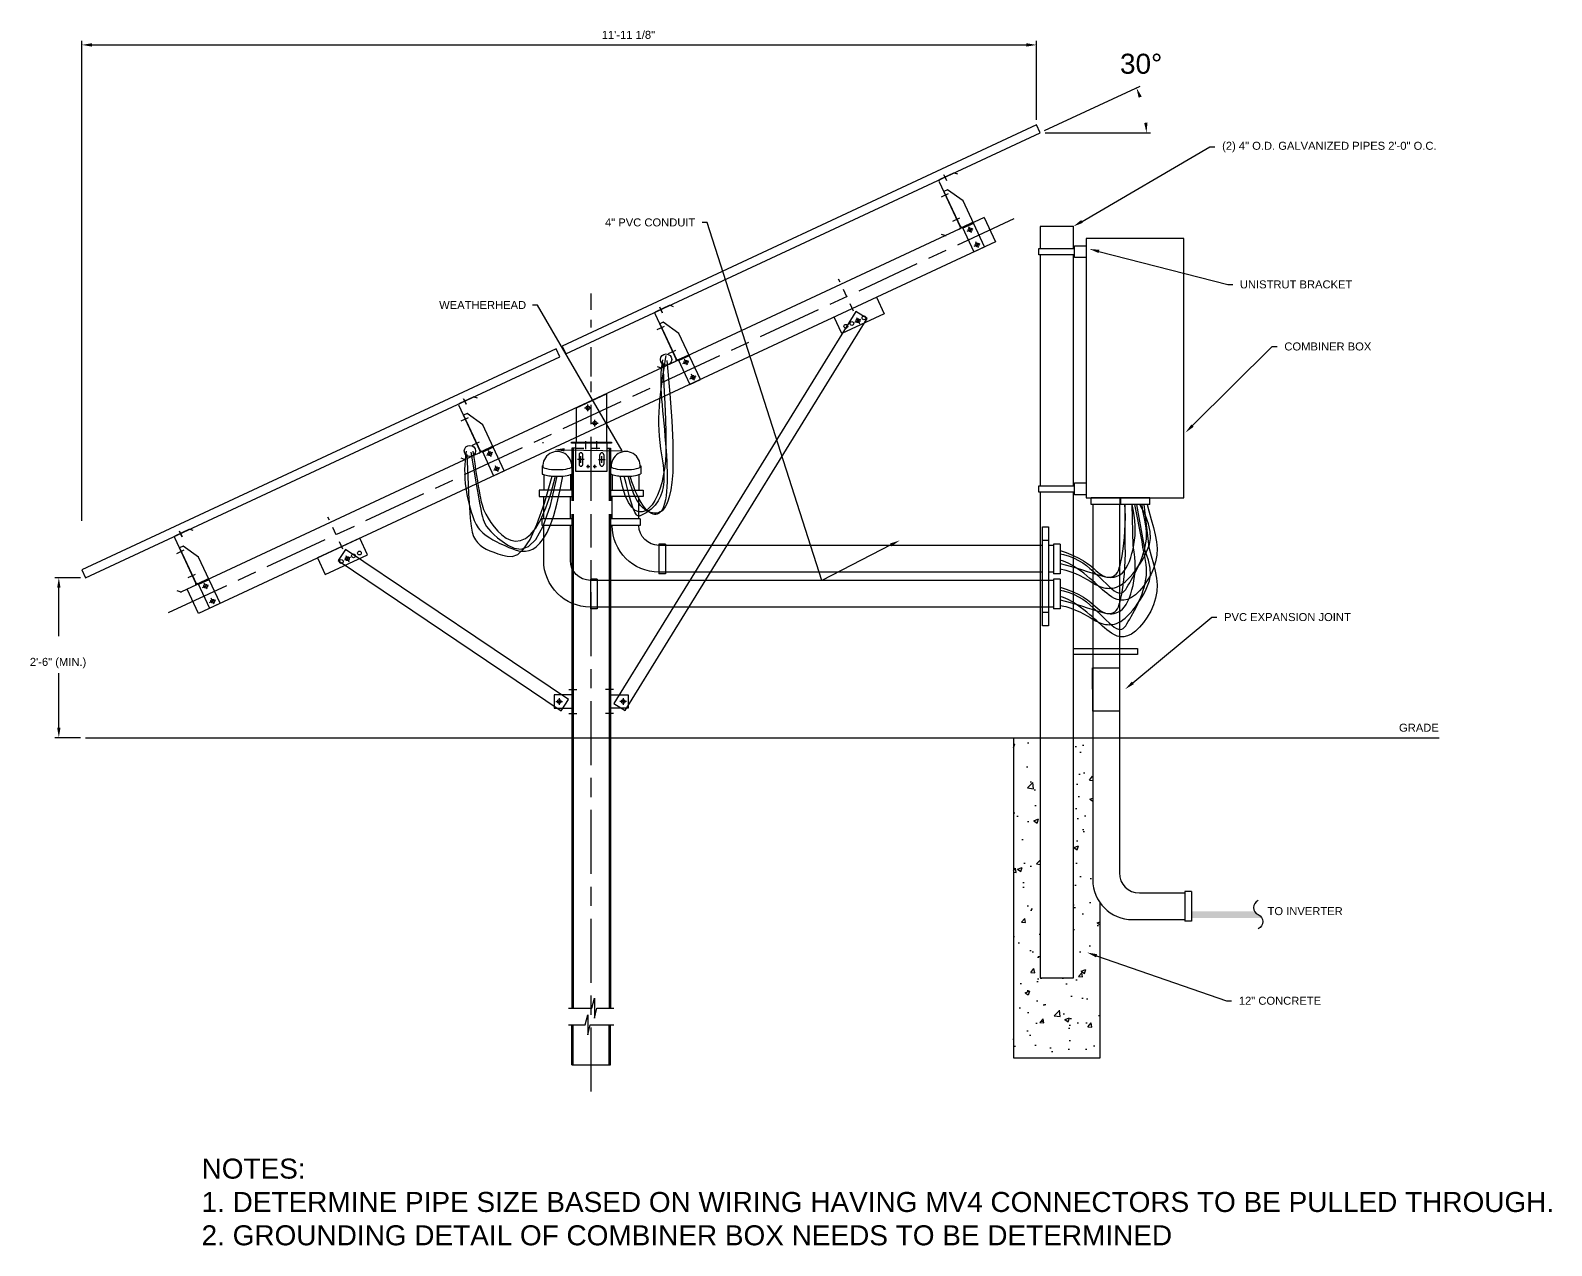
# Model space of a CAD drawing. Extents: x -272 to 283, y -41 to 246.
# Drawn here: x 4.79 to 23.79, y 47.07 to 62.26 of the extents above; entities that cross this region are included whole.
import ezdxf
from ezdxf import colors
from ezdxf.entities.mleader import LeaderData, LeaderLine
from ezdxf.math import Vec2, Vec3

# ---------------------------------------------------------------- set-up
doc = ezdxf.new("R2010")
doc.units = 0
doc.header["$MEASUREMENT"] = 0
for name, pattern in [('Center001', [0.034, 0.02, -0.004, 0.006, -0.004]), ('Center002', [0.068, 0.04, -0.008, 0.012, -0.008]), ('Center005', [0.17, 0.1, -0.02, 0.03, -0.02]), ('Center040', [1.36, 0.8, -0.16, 0.24, -0.16]), ('Dash005', [0.08, 0.05, -0.03]), ('Dash010', [0.16, 0.1, -0.06])]:
    doc.linetypes.add(name, pattern=pattern)
for name, color, linetype in [('CONDUIT', 4, 'Continuous'), ('E-ANNO-NOTE', 3, 'Continuous'), ('E-DIM', 1, 'Continuous'), ('G-ANNO-TEXT', 1, 'Continuous'), ('GEN-001', 1, 'Continuous'), ('GEN-003', 3, 'Continuous'), ('MODS', 2, 'Continuous'), ('MODULE', 3, 'Continuous'), ('RACK', 2, 'Continuous'), ('TEXT', 4, 'Continuous'), ('WIRE', 3, 'Continuous')]:
    doc.layers.add(name, color=color, linetype=linetype)
doc.styles.add('NEI-A', font='arial.ttf')

# ---------------------------------------------------------------- blocks, each defined once
blk = doc.blocks.new('BRK3')
at = {"flags": 128}
blk.add_lwpolyline([(0, 2.11, 0.648726), (0, 0, -0.648726), (0, -2.11)], format="xyb", dxfattribs=at)

msp = doc.modelspace()

# ---------------------------------------------------------------- hatches: boundary and pattern name
at = {"layer": 'E-ANNO-NOTE', "linetype": 'ByBlock'}
h = msp.add_hatch(color=256, dxfattribs=at)
h.dxf.hatch_style = 1
h.paths.add_polyline_path([(20.08209, 51.24539), (19.29398, 51.24539), (19.29398, 51.16206), (20.17247, 51.16206), (20.15329, 51.18659), (20.12728, 51.20372, -0.16394991)])
at = {"layer": 'TEXT'}
h = msp.add_hatch(dxfattribs=at)
h.set_pattern_fill('AR-CONC', color=1, scale=0.08333)
h.set_pattern_definition([(50, (943.05037, 524.50515), (0.5976929, -0.05229135), [0.0624975, -0.6874725]), (355, (943.05037, 524.50515), (-0.1156215, 0.6268017), [0.049998, -0.549978]), (100.451444, (943.1002, 524.5008), (0.48207142, 0.57451034), [0.0531147, -0.58426172]), (46.1842, (943.0504, 524.6718), (0.8893322, -0.1379272), [0.09374625, -1.03120875]), (96.63564, (943.1245, 524.6603), (0.7788538, 0.811733), [0.0796721, -0.8763931]), (351.18416, (943.0504, 524.6718), (0.7788538, 0.811733), [0.074997, -0.824967]), (21, (943.1337, 524.63015), (0.49740265, -0.33550232), [0.0624975, -0.6874725]), (326, (943.1337, 524.63015), (0.20275467, 0.60426753), [0.049998, -0.549978]), (71.451445, (943.17515, 524.6022), (0.7001573, 0.2687652), [0.0531147, -0.58426172]), (37.5, (943.05037, 524.50515), (0.010132807, 0.27740045), [0, -0.5433116, 0, -0.558311, 0, -0.55206125]), (7.5, (943.05037, 524.50515), (0.219215846, 0.32866328), [0, -0.3183206, 0, -0.5308121, 0, -0.21040825]), (327.5, (942.86454, 524.50515), (0.444834236, -0.018794975), [0, -0.208325, 0, -0.649974, 0, -0.8624655]), (317.5, (942.7812, 524.50515), (0.48596903, 0.08341748), [0, -0.2708225, 0, -0.4316494, 0, -0.6124755])])
h.paths.add_polyline_path([(18.15132, 51.35215, -0.155341), (18.0593, 51.6412), (18.0593, 53.41415), (17.818, 53.41415), (17.818, 50.41427), (17.40236, 50.41427), (17.40236, 53.41415), (17.06904, 53.41415), (17.06904, 49.41431), (18.15132, 49.41431)])

# ---------------------------------------------------------------- linework, layer by layer
at = {"layer": 'CONDUIT'}
for p, q in [((12.76835, 58.81495), (12.60079, 58.73682)), ((12.82351, 58.80137), (12.78428, 58.81565)), ((12.59071, 58.70913), (12.85484, 58.14271)), ((12.66126, 58.0362), (12.62204, 58.05047)), ((12.84476, 58.11503), (12.67719, 58.03689)), ((18.77185, 56.41403), (18.04055, 56.41403)), ((18.77185, 56.3307), (18.04055, 56.3307))]:
    msp.add_line(p, q, dxfattribs=at)
for points in [[(11.18044, 56.81136, -0.00654355), (11.18846, 56.81621, -0.00654355)], [(11.55069, 56.81621, -0.00654355), (11.55871, 56.81136)], [(12.03598, 56.81136, -0.00654355), (12.04401, 56.81621, -0.00654355)], [(12.40623, 56.81621, -0.00654355), (12.41426, 56.81136)], [(18.0593, 56.3307), (18.0593, 51.6412, 0.41421356), (18.55928, 51.14122), (19.21065, 51.14122)], [(18.39262, 56.3307), (18.39262, 51.72453, 0.41421356), (18.64261, 51.47454), (19.21065, 51.47454)], [(17.43075, 55.48537), (12.63884, 55.48537, -0.41421356), (12.05553, 56.06868)], [(17.43075, 55.81869), (12.63884, 55.81869, -0.41421356), (12.38885, 56.06868)], [(17.57038, 55.04788), (11.78329, 55.04788, -0.41421356), (11.19998, 55.63119)], [(17.57038, 55.3812), (11.78329, 55.3812, -0.41421356), (11.5333, 55.63119)]]:
    msp.add_lwpolyline(points, format="xyb", dxfattribs=at)
for points in [[(11.18044, 56.81136), (11.18044, 56.71158)], [(11.19998, 56.70426), (11.19998, 56.5084)], [(11.5333, 56.70241), (11.5333, 56.50841)], [(11.55871, 56.81136), (11.55871, 56.71159)], [(12.03598, 56.81136), (12.03598, 56.71158)], [(12.05553, 56.70426), (12.05553, 56.5084)], [(12.38885, 56.70241), (12.38885, 56.50841)], [(12.41426, 56.81136), (12.41426, 56.71159)], [(11.19998, 56.15201), (11.19998, 56.43166)], [(11.5333, 56.15201), (11.5333, 56.43168)], [(12.05553, 56.15201), (12.05553, 56.43166)], [(12.38885, 56.15201), (12.38885, 56.43168)], [(18.04055, 56.3307), (18.04055, 56.41403)], [(18.40103, 56.3307), (18.40103, 56.41403)], [(18.41137, 56.3307), (18.41137, 56.41403)], [(18.77185, 56.3307), (18.77185, 56.41403)], [(11.17915, 56.06868), (11.17915, 56.15201)], [(11.54997, 56.15201), (11.17915, 56.15201)], [(11.54997, 56.06868), (11.17915, 56.06868)], [(11.54997, 56.15201), (11.54997, 56.06868)], [(12.03469, 56.06868), (12.03469, 56.15201)], [(12.40551, 56.15201), (12.03469, 56.15201)], [(12.40551, 56.06868), (12.03469, 56.06868)], [(12.40551, 56.15201), (12.40551, 56.06868)], [(12.72217, 55.83535), (12.63884, 55.83535)], [(12.63884, 55.83535), (12.63884, 55.46453)], [(12.72217, 55.83535), (12.72217, 55.46453)], [(17.57038, 55.81869), (17.50748, 55.81869)], [(17.65371, 55.83535), (17.57038, 55.83535)], [(17.57038, 55.83535), (17.57038, 55.46453)], [(17.65371, 55.83535), (17.65371, 55.46453)], [(11.86662, 55.39787), (11.78329, 55.39787)], [(11.78329, 55.39787), (11.78329, 55.02705)], [(11.86662, 55.39787), (11.86662, 55.02705)], [(12.72217, 55.46453), (12.63884, 55.46453)], [(17.57038, 55.48537), (17.50748, 55.48537)], [(17.65371, 55.46453), (17.57038, 55.46453)], [(17.65371, 55.39787), (17.57038, 55.39787)], [(17.57038, 55.39787), (17.57038, 55.02705)], [(17.65371, 55.39787), (17.65371, 55.02705)], [(11.86662, 55.02705), (11.78329, 55.02705)], [(17.65371, 55.02705), (17.57038, 55.02705)], [(19.29398, 51.49121), (19.21065, 51.49121)], [(19.21065, 51.49121), (19.21065, 51.12039)], [(19.29398, 51.49121), (19.29398, 51.12039)], [(19.29398, 51.12039), (19.21065, 51.12039)]]:
    msp.add_lwpolyline(points, dxfattribs=at)
at = {"layer": 'CONDUIT', "linetype": 'ByBlock', "flags": 128}
for points in [[(11.19998, 55.63119), (11.19998, 56.06868)], [(11.5333, 55.63119), (11.5333, 56.06868)]]:
    msp.add_lwpolyline(points, dxfattribs=at)
at = {"layer": 'CONDUIT', "linetype": 'ByBlock'}
msp.add_lwpolyline([(18.05911, 54.28741), (18.39243, 54.28741), (18.39262, 53.74747), (18.0593, 53.74747)], close=True, dxfattribs=at)
at = {"layer": 'CONDUIT'}
for centre in [(12.72938, 58.1419), (10.27816, 56.99888)]:
    msp.add_circle(centre, 0.07017, dxfattribs=at)
for centre, radius, start, end in [((12.60959, 58.71794), 0.02083, 115, 205), ((12.77716, 58.79607), 0.02083, 70, 115), ((12.83596, 58.13391), 0.02083, 295, 25), ((11.36957, 56.81136), 0.18118, 355.710983, 184.289017), ((12.22512, 56.81136), 0.18118, 355.710983, 184.289017)]:
    msp.add_arc(centre, radius, start, end, dxfattribs=at)
for centre in [(11.36957, 56.81136), (12.22512, 56.81136)]:
    msp.add_ellipse(centre, major_axis=(-0.18914, 0), ratio=0.24214006, start_param=0, end_param=3.14159265, dxfattribs=at)
for points in [[(11.18044, 56.71158), (11.18108, 56.7113), (11.18173, 56.71103), (11.18238, 56.71076), (11.18751, 56.70861), (11.19264, 56.70673), (11.21843, 56.69805), (11.24092, 56.69313), (11.28942, 56.68589), (11.31537, 56.68364), (11.37612, 56.68152), (11.41118, 56.68256), (11.47692, 56.68908), (11.50727, 56.69434), (11.54276, 56.70534), (11.55073, 56.70815), (11.55871, 56.71159)], [(12.03598, 56.71158), (12.03663, 56.7113), (12.03728, 56.71103), (12.03792, 56.71076), (12.04306, 56.70861), (12.04818, 56.70673), (12.07397, 56.69805), (12.09646, 56.69313), (12.14497, 56.68589), (12.17092, 56.68364), (12.23166, 56.68152), (12.26673, 56.68256), (12.33247, 56.68908), (12.36281, 56.69434), (12.39831, 56.70534), (12.40628, 56.70815), (12.41426, 56.71159)]]:
    msp.add_open_spline(points, degree=3, knots=[0.53104902, 0.53104902, 0.53104902, 0.53104902, 0.54341047, 0.54341047, 0.54341047, 0.6413763, 0.6413763, 1.03743734, 1.03743734, 1.43349838, 1.43349838, 1.94523153, 1.94523153, 2.45696468, 2.45696468, 2.61026461, 2.61026461, 2.61026461, 2.61026461], dxfattribs=at)
at = {"layer": 'E-DIM'}
for p, q in [((5.42938, 56.12636), (5.42938, 62.12391)), ((5.55438, 62.07391), (17.23161, 62.07391)), ((17.35661, 61.13645), (17.35661, 62.12391)), ((17.459, 61.00224), (18.652, 61.55854)), ((17.46486, 60.97583), (18.78118, 60.97583)), ((5.41264, 55.41407), (5.09182, 55.41407)), ((5.14182, 54.68569), (5.14182, 55.28908)), ((5.14182, 53.53915), (5.14182, 54.22143)), ((5.41264, 53.41415), (5.09182, 53.41415)), ((5.47514, 53.41415), (22.38914, 53.41415))]:
    msp.add_line(p, q, dxfattribs=at)
for points in [[(5.55438, 62.09474), (5.55438, 62.05308), (5.42938, 62.07391)], [(17.23161, 62.09474), (17.23161, 62.05308), (17.35661, 62.07391)], [(18.67222, 61.42896), (18.6335, 61.41356), (18.60669, 61.53741)], [(18.70315, 61.09941), (18.74474, 61.10182), (18.73119, 60.97583)], [(5.12099, 55.28908), (5.16265, 55.28908), (5.14182, 55.41407)], [(5.12099, 53.53915), (5.16265, 53.53915), (5.14182, 53.41415)]]:
    msp.add_solid(points, dxfattribs=at)
at = {"layer": 'GEN-001'}
for p, q in [((17.40236, 50.41427), (17.818, 50.41427)), ((17.06904, 49.41431), (18.15132, 49.41431))]:
    msp.add_line(p, q, dxfattribs=at)
for points in [[(17.818, 59.52767), (17.818, 59.80485), (17.40236, 59.80485), (17.40236, 59.52767)], [(17.40236, 59.45094), (17.40236, 56.56226)], [(17.818, 56.56226), (17.818, 59.45094)], [(17.40236, 56.48553), (17.40236, 50.41427)], [(17.818, 50.41427), (17.818, 56.48553)], [(17.06904, 53.41415), (17.06904, 49.41431)], [(18.15132, 49.41431), (18.15132, 51.35215)]]:
    msp.add_lwpolyline(points, dxfattribs=at)
at = {"layer": 'MODS'}
msp.add_arc((12.66839, 58.05577), 0.02083, 250, 295, dxfattribs=at)
at = {"layer": 'MODULE'}
for p, q in [((17.35661, 61.07395), (11.43076, 58.31068)), ((17.40236, 60.97583), (17.35661, 61.07395)), ((11.47651, 58.21256), (17.40236, 60.97583)), ((11.35524, 58.27546), (5.42938, 55.51219)), ((5.47514, 55.41407), (11.40099, 58.17734)), ((11.40099, 58.17734), (11.35524, 58.27546)), ((11.43076, 58.31068), (11.47651, 58.21256)), ((5.42938, 55.51219), (5.47514, 55.41407))]:
    msp.add_line(p, q, dxfattribs=at)
at = {"layer": 'RACK'}
for p, q in [((16.31851, 60.47042), (16.15094, 60.39228)), ((16.37366, 60.45684), (16.33444, 60.47112)), ((16.14087, 60.3646), (16.40499, 59.79818)), ((16.24477, 60.26364), (16.20046, 60.24297)), ((16.43959, 60.1245), (16.24477, 60.26364)), ((16.20046, 60.24297), (16.41176, 59.78984)), ((16.70807, 59.54874), (16.43959, 60.1245)), ((16.70513, 59.91515), (6.67582, 55.2384)), ((16.70513, 59.91515), (16.846, 59.61306)), ((16.21142, 59.69166), (16.1722, 59.70594)), ((16.41176, 59.78984), (16.43064, 59.79864)), ((16.43064, 59.79864), (16.57591, 59.48711)), ((16.43271, 59.79616), (16.56337, 59.85709)), ((16.43888, 59.78295), (16.43271, 59.79616)), ((16.56953, 59.84387), (16.43888, 59.78295)), ((16.56337, 59.85709), (16.56953, 59.84387)), ((16.846, 59.61306), (6.88645, 54.96884)), ((16.57591, 59.48711), (16.70807, 59.54874)), ((11.79287, 58.76078), (11.79287, 58.96871)), ((15.09925, 58.74199), (12.07736, 53.84081)), ((15.24111, 58.65453), (15.09925, 58.74199)), ((15.3581, 58.91924), (15.45495, 58.71155)), ((11.79287, 58.54203), (11.79287, 58.63579)), ((12.21922, 53.75334), (15.24111, 58.65453)), ((12.69461, 58.60817), (12.6503, 58.58751)), ((12.6503, 58.58751), (12.8616, 58.13437)), ((12.88943, 58.46904), (12.69461, 58.60817)), ((14.92629, 58.46504), (14.82945, 58.67272)), ((15.45495, 58.71155), (14.92629, 58.46504)), ((13.15791, 57.89328), (12.88943, 58.46904)), ((11.79287, 57.93034), (11.79287, 58.29758)), ((12.88255, 58.1407), (13.01321, 58.20162)), ((13.01937, 58.18841), (12.88872, 58.12748)), ((13.01321, 58.20162), (13.01937, 58.18841)), ((12.8616, 58.13437), (12.88048, 58.14318)), ((12.88048, 58.14318), (13.02575, 57.83165)), ((12.88872, 58.12748), (12.88255, 58.1407)), ((13.02575, 57.83165), (13.15791, 57.89328)), ((10.31714, 57.67193), (10.14957, 57.5938)), ((10.37229, 57.65835), (10.33307, 57.67263)), ((11.6083, 57.53846), (11.98328, 57.71331)), ((11.98328, 57.71331), (11.98328, 57.1084)), ((10.1395, 57.56611), (10.40362, 56.99969)), ((10.2434, 57.46515), (10.19908, 57.44449)), ((10.19908, 57.44449), (10.41038, 56.99135)), ((10.43822, 57.32602), (10.2434, 57.46515)), ((11.6083, 57.1084), (11.6083, 57.53846)), ((10.7067, 56.75026), (10.43822, 57.32602)), ((10.43134, 56.99768), (10.56199, 57.0586)), ((10.56816, 57.04539), (10.4375, 56.98446)), ((10.56199, 57.0586), (10.56816, 57.04539)), ((11.19023, 57.1084), (11.19023, 57.09715)), ((11.5458, 57.09715), (11.5458, 57.1084)), ((11.5458, 57.1084), (12.04578, 57.1084)), ((12.04578, 57.09715), (11.5458, 57.09715)), ((11.60309, 57.03455), (11.54997, 57.03455)), ((11.54997, 57.03455), (11.54997, 56.37517)), ((11.56613, 57.03455), (11.56613, 56.37517)), ((11.60309, 56.74383), (11.60309, 57.09715)), ((11.98266, 57.03455), (12.03578, 57.03455)), ((11.98849, 57.09715), (11.98849, 56.74383)), ((12.01961, 57.03455), (12.01961, 56.37517)), ((12.03578, 57.03455), (12.03578, 56.37517)), ((12.04578, 57.1084), (12.04578, 57.09715)), ((10.21005, 56.89318), (10.17083, 56.90745)), ((10.41038, 56.99135), (10.42926, 57.00016)), ((10.42926, 57.00016), (10.57453, 56.68863)), ((10.4375, 56.98446), (10.43134, 56.99768)), ((11.64215, 56.95215), (11.64215, 56.83237)), ((11.68902, 56.83237), (11.68902, 56.95215)), ((11.90256, 56.83237), (11.90256, 56.95215)), ((11.94943, 56.95215), (11.94943, 56.83237)), ((10.57453, 56.68863), (10.7067, 56.75026)), ((11.98849, 56.74383), (11.60309, 56.74383)), ((11.54997, 56.20851), (11.54997, 50.03372)), ((11.56613, 56.20851), (11.56613, 50.03372)), ((12.01961, 56.20851), (12.01961, 50.03372)), ((12.03578, 56.20851), (12.03578, 50.03372)), ((6.58934, 55.91065), (6.85346, 55.34423)), ((6.76698, 56.01647), (6.59941, 55.93833)), ((6.82213, 56.00289), (6.78291, 56.01716)), ((8.903, 55.90918), (8.37434, 55.66266)), ((8.99985, 55.70149), (8.903, 55.90918)), ((6.69324, 55.80969), (6.64892, 55.78902)), ((6.64892, 55.78902), (6.86023, 55.33589)), ((6.88806, 55.67055), (6.69324, 55.80969)), ((8.47119, 55.45497), (8.99985, 55.70149)), ((8.72435, 55.76816), (8.63119, 55.62997)), ((11.5094, 53.89052), (8.72435, 55.76816)), ((7.15654, 55.09479), (6.88806, 55.67055)), ((8.37434, 55.66266), (8.47119, 55.45497)), ((8.63119, 55.62997), (11.41623, 53.75233)), ((6.86023, 55.33589), (6.87911, 55.34469)), ((6.87911, 55.34469), (7.02438, 55.03316)), ((6.88118, 55.34221), (7.01184, 55.40314)), ((6.88734, 55.32899), (6.88118, 55.34221)), ((7.018, 55.38992), (6.88734, 55.32899)), ((7.01184, 55.40314), (7.018, 55.38992)), ((6.65989, 55.23771), (6.62067, 55.25199)), ((6.88645, 54.96884), (6.74558, 55.27094)), ((7.02438, 55.03316), (7.15654, 55.09479)), ((11.54997, 53.95134), (11.33122, 53.95134)), ((11.33122, 53.95134), (11.33122, 53.78468)), ((11.41623, 53.75233), (11.5094, 53.89052)), ((12.03578, 53.95134), (12.25452, 53.95134)), ((12.07736, 53.84081), (12.21922, 53.75334)), ((12.25452, 53.95134), (12.25452, 53.78468)), ((11.33122, 53.78468), (11.54997, 53.78468)), ((12.25452, 53.78468), (12.03578, 53.78468)), ((11.5083, 50.03372), (11.80329, 50.03372)), ((11.80329, 50.03372), (11.83454, 50.15872)), ((11.83454, 50.15872), (11.83454, 49.90873)), ((11.83454, 49.90873), (11.86579, 50.03372)), ((11.86579, 50.03372), (12.07745, 50.03372)), ((11.5083, 49.8254), (11.71996, 49.8254)), ((11.54997, 49.32542), (11.54997, 49.8254)), ((11.56613, 49.32542), (11.56613, 49.8254)), ((11.71996, 49.8254), (11.75121, 49.95039)), ((11.75121, 49.95039), (11.75121, 49.7004)), ((11.75121, 49.7004), (11.78246, 49.8254)), ((11.78246, 49.8254), (12.07745, 49.8254)), ((12.01961, 49.32542), (12.01961, 49.8254)), ((12.03578, 49.32542), (12.03578, 49.8254)), ((11.54997, 49.32542), (12.03578, 49.32542))]:
    msp.add_line(p, q, dxfattribs=at)
at = {"layer": 'RACK', "linetype": 'Center005'}
for p, q in [((16.2354, 60.37715), (16.20116, 60.45056)), ((15.07145, 58.74527), (14.88363, 59.14806)), ((12.68524, 58.72168), (12.65101, 58.7951)), ((10.23402, 57.57866), (10.19979, 57.65208)), ((8.69187, 55.77042), (8.50405, 56.17321)), ((6.68387, 55.9232), (6.64963, 55.99661))]:
    msp.add_line(p, q, dxfattribs=at)
at = {"layer": 'RACK', "linetype": 'Center002'}
for p, q in [((16.2045, 60.44341), (16.23238, 60.38362)), ((16.25557, 60.21121), (16.13599, 60.15545)), ((16.39644, 59.90912), (16.27686, 59.85336)), ((16.48977, 59.74577), (16.5653, 59.78098)), ((16.54514, 59.72561), (16.50993, 59.80114)), ((16.57781, 59.55696), (16.65334, 59.59218)), ((16.63318, 59.53681), (16.59797, 59.61233)), ((12.65434, 58.78794), (12.68222, 58.72815)), ((12.70541, 58.55574), (12.58583, 58.49998)), ((15.08869, 58.60972), (15.16421, 58.64494)), ((15.10884, 58.66509), (15.14406, 58.58957)), ((12.84628, 58.25365), (12.7267, 58.19789)), ((12.93961, 58.0903), (13.01514, 58.12552)), ((12.99498, 58.07015), (12.95977, 58.14567)), ((13.02766, 57.90149), (13.10318, 57.93671)), ((13.08303, 57.88134), (13.04781, 57.95686)), ((10.20313, 57.64492), (10.23101, 57.58513)), ((10.2542, 57.41272), (10.13462, 57.35696)), ((11.71011, 57.5364), (11.79344, 57.5364)), ((11.75177, 57.49473), (11.75177, 57.57806)), ((11.79814, 57.3476), (11.88147, 57.3476)), ((11.83981, 57.30593), (11.83981, 57.38926)), ((10.39506, 57.11063), (10.27549, 57.05487)), ((11.72808, 57.02079), (11.72808, 57.15273)), ((11.8635, 57.02079), (11.8635, 57.15273)), ((10.4884, 56.94728), (10.56392, 56.9825)), ((10.54377, 56.92713), (10.50855, 57.00265)), ((11.70725, 56.89226), (11.62392, 56.89226)), ((11.66559, 56.8506), (11.66559, 56.93393)), ((11.88433, 56.89226), (11.96766, 56.89226)), ((11.92599, 56.8506), (11.92599, 56.93393)), ((10.57644, 56.75847), (10.65196, 56.79369)), ((10.63181, 56.73832), (10.59659, 56.81384)), ((6.65297, 55.98946), (6.68085, 55.92967)), ((6.70404, 55.75726), (6.58446, 55.7015)), ((8.72926, 55.69024), (8.76447, 55.61472)), ((8.78463, 55.67009), (8.70911, 55.63487)), ((6.84491, 55.45517), (6.72533, 55.39941)), ((6.93824, 55.29182), (7.01376, 55.32703)), ((6.99361, 55.27166), (6.95839, 55.34718)), ((7.02628, 55.10301), (7.10181, 55.13823)), ((7.08165, 55.08286), (7.04644, 55.15838)), ((11.51344, 54.01904), (11.64538, 54.01904)), ((12.07231, 54.01904), (11.94037, 54.01904)), ((11.35206, 53.86801), (11.43539, 53.86801)), ((11.39372, 53.90967), (11.39372, 53.82634)), ((12.23369, 53.86801), (12.15036, 53.86801)), ((12.19202, 53.90967), (12.19202, 53.82634)), ((11.51344, 53.71697), (11.64538, 53.71697)), ((12.07231, 53.71697), (11.94037, 53.71697))]:
    msp.add_line(p, q, dxfattribs=at)
at = {"layer": 'RACK', "linetype": 'Center040'}
for p, q in [((6.51393, 54.97902), (17.07765, 59.90497)), ((11.79287, 56.37517), (11.79287, 57.86785)), ((11.79287, 48.9921), (11.79287, 56.20851))]:
    msp.add_line(p, q, dxfattribs=at)
at = {"layer": 'RACK', "linetype": 'Dash010'}
for p, q in [((16.43504, 59.7892), (16.5672, 59.85083)), ((12.88488, 58.13374), (13.01705, 58.19537)), ((10.43367, 56.99072), (10.56583, 57.05235)), ((6.88351, 55.33525), (7.01567, 55.39688))]:
    msp.add_line(p, q, dxfattribs=at)
at = {"layer": 'RACK', "linetype": 'Dash005'}
msp.add_line((11.60309, 57.03455), (11.98266, 57.03455), dxfattribs=at)
at = {"layer": 'RACK', "linetype": 'Center001'}
for p, q in [((11.73329, 56.80633), (11.77496, 56.80633)), ((11.75412, 56.78549), (11.75412, 56.82716)), ((11.81662, 56.80633), (11.85829, 56.80633)), ((11.83745, 56.78549), (11.83745, 56.82716))]:
    msp.add_line(p, q, dxfattribs=at)
at = {"layer": 'RACK'}
for centre, radius in [((16.52753, 59.76338), 0.02344), ((16.61558, 59.57457), 0.02344), ((14.9754, 58.5569), 0.02344), ((15.05092, 58.59211), 0.02344), ((15.12645, 58.62733), 0.02344), ((15.20197, 58.66255), 0.02344), ((12.97738, 58.10791), 0.02344), ((13.06542, 57.9191), 0.02344), ((11.75177, 57.5364), 0.02344), ((11.83981, 57.3476), 0.02344), ((10.52616, 56.96489), 0.02344), ((10.6142, 56.77608), 0.02344), ((11.75412, 56.80633), 0.01042), ((11.83745, 56.80633), 0.01042), ((8.82239, 55.6877), 0.02344), ((8.89791, 55.72292), 0.02344), ((8.67134, 55.61727), 0.02344), ((8.74687, 55.65248), 0.02344), ((6.976, 55.30942), 0.02344), ((7.06405, 55.12062), 0.02344), ((11.39372, 53.86801), 0.02344), ((12.19202, 53.86801), 0.02344)]:
    msp.add_circle(centre, radius, dxfattribs=at)
for centre, radius, start, end in [((16.32732, 60.45154), 0.02083, 70, 115), ((16.15975, 60.3734), 0.02083, 115, 205), ((16.21855, 59.71124), 0.02083, 250, 295), ((16.38611, 59.78937), 0.02083, 295, 25), ((10.15838, 57.57492), 0.02083, 115, 205), ((10.32594, 57.65305), 0.02083, 70, 115), ((10.21717, 56.91275), 0.02083, 250, 295), ((10.38474, 56.99089), 0.02083, 295, 25), ((11.66559, 56.95215), 0.02344, 0, 180), ((11.66559, 56.83237), 0.02344, 180, 0), ((11.92599, 56.95215), 0.02344, 0, 180), ((11.92599, 56.83237), 0.02344, 180, 0), ((6.60822, 55.91945), 0.02083, 115, 205), ((6.77578, 55.99759), 0.02083, 70, 115), ((6.83458, 55.33542), 0.02083, 295, 25), ((6.66702, 55.25729), 0.02083, 250, 295)]:
    msp.add_arc(centre, radius, start, end, dxfattribs=at)
at = {"layer": 'WIRE'}
for p, q in [((17.43075, 54.81404), (17.43075, 56.05252)), ((17.43075, 56.05252), (17.50748, 56.05252)), ((17.43075, 55.88586), (17.50748, 55.88586)), ((17.50748, 56.05252), (17.50748, 54.81404)), ((17.50748, 54.9807), (17.43075, 54.9807)), ((17.50748, 54.81404), (17.43075, 54.81404))]:
    msp.add_line(p, q, dxfattribs=at)
for points in [[(17.83399, 59.45094), (17.38656, 59.45094), (17.38656, 59.52767), (17.83399, 59.52767)], [(17.97637, 59.41609), (17.83399, 59.41609), (17.83399, 59.56451), (17.97637, 59.56451)], [(12.68938, 58.09919), (12.70181, 57.82164), (12.71235, 57.58787), (12.72055, 57.39204), (12.72594, 57.22825), (12.72805, 57.09065), (12.72643, 56.97338), (12.72062, 56.87055), (12.71014, 56.77631), (12.69468, 56.686), (12.67448, 56.59986), (12.64992, 56.51936), (12.62138, 56.44593), (12.58923, 56.38104), (12.55385, 56.32614), (12.51562, 56.2827), (12.47492, 56.25216), (12.43223, 56.23608), (12.38836, 56.23642), (12.34422, 56.25524), (12.30074, 56.29461), (12.25883, 56.35657), (12.21939, 56.44321), (12.18336, 56.55656), (12.15459, 56.68543)], [(12.74007, 58.12795), (12.77583, 57.71264), (12.7992, 57.37437), (12.81186, 57.10385), (12.81546, 56.89178), (12.81165, 56.72888), (12.80209, 56.60585), (12.78844, 56.51339), (12.77235, 56.44221), (12.75521, 56.38438), (12.73726, 56.33744), (12.71848, 56.30028), (12.69882, 56.27182), (12.67825, 56.25095), (12.65675, 56.23657), (12.63428, 56.22759), (12.61081, 56.22292), (12.58635, 56.22166), (12.56114, 56.22378), (12.53545, 56.22947), (12.50956, 56.2389), (12.48375, 56.25225), (12.4583, 56.26972), (12.43347, 56.29147), (12.40956, 56.31769), (12.38677, 56.34856), (12.36502, 56.38425), (12.34417, 56.42493), (12.32408, 56.47079), (12.30461, 56.522), (12.2856, 56.57873), (12.26691, 56.64115), (12.25562, 56.68282)], [(10.23816, 56.95617), (10.2503, 56.68372), (10.26091, 56.46465), (10.27097, 56.29212), (10.28142, 56.1593), (10.29324, 56.05936), (10.30739, 55.98546), (10.32483, 55.93079), (10.34652, 55.88852), (10.37323, 55.85282), (10.4049, 55.82196), (10.44128, 55.79522), (10.48211, 55.77187), (10.52714, 55.75118), (10.57611, 55.73245), (10.62877, 55.71493), (10.68487, 55.69791), (10.74431, 55.68304), (10.8077, 55.68149), (10.87581, 55.70678), (10.94941, 55.77247), (11.02926, 55.89209), (11.11614, 56.07918), (11.21082, 56.34727), (11.30691, 56.68474)], [(10.28885, 56.98493), (10.32695, 56.76222), (10.35712, 56.58582), (10.38065, 56.44935), (10.39885, 56.34644), (10.41302, 56.27072), (10.42446, 56.21579), (10.43447, 56.1753), (10.44436, 56.14285), (10.45543, 56.11299), (10.46907, 56.08384), (10.48663, 56.05444), (10.50952, 56.02383), (10.5391, 55.99105), (10.57676, 55.95514), (10.62387, 55.91514), (10.68182, 55.87009), (10.75134, 55.82189), (10.83056, 55.78394), (10.917, 55.77251), (11.00813, 55.80385), (11.10146, 55.89423), (11.19449, 56.05991), (11.28469, 56.31716), (11.36958, 56.68224)], [(11.54888, 56.5084), (11.14333, 56.50841), (11.14333, 56.43168), (11.54888, 56.43166)], [(12.03578, 56.5084), (12.44133, 56.50841), (12.44133, 56.43168), (12.03578, 56.43166)], [(17.83399, 56.48553), (17.38656, 56.48553), (17.38656, 56.56226), (17.83399, 56.56226)], [(17.97637, 56.45068), (17.83399, 56.45068), (17.83399, 56.5991), (17.97637, 56.5991)], [(17.65274, 55.52387), (17.7238, 55.50759), (17.78817, 55.48779), (17.84635, 55.46544), (17.89885, 55.44151), (17.9462, 55.41696), (17.98888, 55.39278), (18.02743, 55.36991), (18.06235, 55.34935), (18.09413, 55.33185), (18.12322, 55.31739), (18.15005, 55.30575), (18.17506, 55.2967), (18.19868, 55.29001), (18.22133, 55.28547), (18.24345, 55.28284), (18.26548, 55.2819), (18.2878, 55.28254), (18.3106, 55.28508), (18.33404, 55.28996), (18.35826, 55.2976), (18.38343, 55.30846), (18.40968, 55.32296), (18.43717, 55.34153), (18.46604, 55.36463), (18.49637, 55.39255), (18.52784, 55.4252), (18.56006, 55.46232), (18.59263, 55.50369), (18.62516, 55.54906), (18.65726, 55.59822), (18.68853, 55.65091), (18.71856, 55.7069), (18.74635, 55.76645), (18.7683, 55.83175), (18.78021, 55.90547), (18.77788, 55.99029), (18.75709, 56.0889), (18.71364, 56.20397), (18.64724, 56.3307)], [(17.65274, 55.06927), (17.7238, 55.05299), (17.78817, 55.03319), (17.84635, 55.01084), (17.89885, 54.98691), (17.9462, 54.96236), (17.98888, 54.93817), (18.02743, 54.91531), (18.06235, 54.89475), (18.09413, 54.87725), (18.12322, 54.86279), (18.15005, 54.85115), (18.17506, 54.8421), (18.19868, 54.83541), (18.22133, 54.83087), (18.24345, 54.82824), (18.26548, 54.8273), (18.2878, 54.82794), (18.3106, 54.83048), (18.33404, 54.83535), (18.35826, 54.843), (18.38343, 54.85386), (18.40968, 54.86835), (18.43717, 54.88693), (18.46604, 54.91002), (18.49637, 54.93795), (18.52784, 54.9706), (18.56006, 55.00772), (18.59263, 55.04909), (18.62516, 55.09446), (18.65726, 55.14361), (18.68853, 55.1963), (18.71856, 55.2523), (18.74635, 55.31185), (18.7683, 55.37714), (18.78021, 55.45087), (18.77788, 55.53569), (18.75709, 55.6343), (18.71364, 55.74937), (18.61047, 56.3307)], [(18.73841, 56.3307), (18.76004, 56.25056), (18.79086, 56.14295), (18.81867, 56.04405), (18.84154, 55.95197), (18.85752, 55.86478), (18.8647, 55.78058), (18.86114, 55.69745), (18.84555, 55.61413), (18.81922, 55.53186), (18.78406, 55.45252), (18.742, 55.378), (18.69496, 55.31017), (18.64486, 55.25092), (18.59363, 55.20213), (18.54319, 55.16569), (18.49515, 55.14283), (18.44981, 55.13228), (18.40718, 55.13211), (18.36725, 55.14041), (18.33002, 55.15524), (18.29548, 55.17469), (18.26363, 55.19684), (18.23446, 55.21976), (18.20784, 55.24194), (18.18303, 55.26347), (18.15919, 55.28485), (18.13544, 55.30658), (18.11092, 55.32914), (18.08478, 55.35304), (18.05615, 55.37878), (18.02418, 55.40684), (17.98816, 55.43747), (17.94814, 55.46987), (17.90429, 55.50298), (17.85682, 55.53573), (17.80593, 55.56707), (17.75181, 55.59593), (17.69466, 55.62126), (17.65371, 55.63542)], [(17.65371, 55.71387), (17.69536, 55.70448), (17.76567, 55.68304), (17.8281, 55.65833), (17.88392, 55.63061), (17.93441, 55.60012), (17.98084, 55.56712), (18.02449, 55.53186), (18.06664, 55.49459), (18.10827, 55.45571), (18.14924, 55.41626), (18.18912, 55.37745), (18.22749, 55.34045), (18.26391, 55.30647), (18.29796, 55.2767), (18.32921, 55.25234), (18.35723, 55.23457), (18.38177, 55.2243), (18.40329, 55.22123), (18.42243, 55.22476), (18.43982, 55.23432), (18.4561, 55.24929), (18.47192, 55.2691), (18.48791, 55.29315), (18.5047, 55.32084), (18.52278, 55.35163), (18.54194, 55.38516), (18.56185, 55.42111), (18.58214, 55.45915), (18.60246, 55.49898), (18.62245, 55.54026), (18.64177, 55.58268), (18.66005, 55.62592), (18.67696, 55.66972), (18.69218, 55.71399), (18.70542, 55.7587), (18.71638, 55.80383), (18.72476, 55.84935), (18.73025, 55.89522), (18.73257, 55.94143), (18.73141, 55.98793), (18.72667, 56.03494), (18.71904, 56.08355), (18.70939, 56.13509), (18.69861, 56.19091), (18.68757, 56.25232), (18.67716, 56.32067), (18.67599, 56.3307)], [(17.65371, 55.75279), (17.72991, 55.72777), (17.81349, 55.69416), (17.88425, 55.65989), (17.94367, 55.62576), (17.99327, 55.59257), (18.03455, 55.56113), (18.069, 55.53222), (18.09815, 55.50667), (18.12335, 55.48507), (18.14551, 55.46725), (18.16538, 55.45287), (18.18374, 55.44157), (18.20134, 55.43299), (18.21895, 55.42677), (18.23733, 55.42257), (18.25726, 55.42002), (18.27928, 55.41894), (18.3031, 55.41982), (18.32824, 55.42332), (18.35419, 55.43012), (18.38045, 55.44088), (18.40653, 55.45626), (18.43193, 55.47693), (18.45615, 55.50354), (18.47876, 55.53653), (18.4996, 55.57534), (18.51859, 55.61918), (18.53562, 55.66724), (18.55061, 55.71874), (18.56347, 55.77287), (18.5741, 55.82885), (18.58241, 55.88587), (18.58825, 55.94343), (18.59126, 56.00216), (18.59099, 56.06295), (18.587, 56.12673), (18.57888, 56.1944), (18.56617, 56.26688), (18.55171, 56.3307)], [(17.65371, 55.59226), (17.71759, 55.57593), (17.79329, 55.5549), (17.86431, 55.53386), (17.93051, 55.51331), (17.99177, 55.49375), (18.04792, 55.47566), (18.09885, 55.45956), (18.1444, 55.44592), (18.18456, 55.43522), (18.2197, 55.42769), (18.25033, 55.42354), (18.27695, 55.42298), (18.30006, 55.42621), (18.32017, 55.43343), (18.33776, 55.44484), (18.35335, 55.46066), (18.36738, 55.4811), (18.38009, 55.50644), (18.39168, 55.53697), (18.40235, 55.57297), (18.41228, 55.61474), (18.42167, 55.66257), (18.43072, 55.71674), (18.43961, 55.77756), (18.44838, 55.84516), (18.45641, 55.91908), (18.46291, 55.99873), (18.46709, 56.08348), (18.46818, 56.17275), (18.46537, 56.26592), (18.46035, 56.3307)], [(18.70003, 56.3307), (18.76004, 55.79595), (18.79086, 55.68834), (18.81867, 55.58945), (18.84154, 55.49736), (18.85752, 55.41017), (18.8647, 55.32597), (18.86114, 55.24285), (18.84555, 55.15953), (18.81922, 55.07726), (18.78406, 54.99792), (18.742, 54.92339), (18.69496, 54.85557), (18.64486, 54.79632), (18.59363, 54.74753), (18.54319, 54.71108), (18.49515, 54.68823), (18.44981, 54.67768), (18.40718, 54.67751), (18.36725, 54.6858), (18.33002, 54.70064), (18.29548, 54.72009), (18.26363, 54.74223), (18.23446, 54.76516), (18.20784, 54.78734), (18.18303, 54.80887), (18.15919, 54.83025), (18.13544, 54.85198), (18.11092, 54.87454), (18.08478, 54.89844), (18.05615, 54.92418), (18.02418, 54.95224), (17.98816, 54.98287), (17.94814, 55.01527), (17.90429, 55.04838), (17.85682, 55.08113), (17.80593, 55.11247), (17.75181, 55.14133), (17.69466, 55.16666), (17.65371, 55.18082)], [(17.65371, 55.25927), (17.69536, 55.24988), (17.76567, 55.22844), (17.8281, 55.20373), (17.88392, 55.17601), (17.93441, 55.14552), (17.98084, 55.11252), (18.02449, 55.07726), (18.06664, 55.03998), (18.10827, 55.00111), (18.14924, 54.96166), (18.18912, 54.92284), (18.22749, 54.88585), (18.26391, 54.85187), (18.29796, 54.8221), (18.32921, 54.79773), (18.35723, 54.77997), (18.38177, 54.7697), (18.40329, 54.76662), (18.42243, 54.77016), (18.43982, 54.77971), (18.4561, 54.79469), (18.47192, 54.8145), (18.48791, 54.83854), (18.5047, 54.86624), (18.52278, 54.89703), (18.54194, 54.93056), (18.56185, 54.96651), (18.58214, 55.00455), (18.60246, 55.04437), (18.62245, 55.08566), (18.64177, 55.12808), (18.66005, 55.17132), (18.67696, 55.21512), (18.69218, 55.25939), (18.70542, 55.3041), (18.71638, 55.34923), (18.72476, 55.39474), (18.73025, 55.44062), (18.73257, 55.48683), (18.73141, 55.53333), (18.72667, 55.58034), (18.71904, 55.62895), (18.70939, 55.68049), (18.69861, 55.73631), (18.68757, 55.79772), (18.67716, 55.86607), (18.58515, 56.3307)], [(17.65371, 55.29818), (17.72991, 55.27317), (17.81349, 55.23955), (17.88425, 55.20528), (17.94367, 55.17115), (17.99327, 55.13797), (18.03455, 55.10652), (18.069, 55.07762), (18.09815, 55.05207), (18.12335, 55.03046), (18.14551, 55.01265), (18.16538, 54.99827), (18.18374, 54.98697), (18.20134, 54.97839), (18.21895, 54.97217), (18.23733, 54.96797), (18.25726, 54.96542), (18.27928, 54.96433), (18.3031, 54.96521), (18.32824, 54.96872), (18.35419, 54.97552), (18.38045, 54.98628), (18.40653, 55.00166), (18.43193, 55.02232), (18.45615, 55.04894), (18.47876, 55.08193), (18.4996, 55.12074), (18.51859, 55.16457), (18.53562, 55.21264), (18.55061, 55.26413), (18.56347, 55.31827), (18.5741, 55.37425), (18.58241, 55.43127), (18.58825, 55.48883), (18.59126, 55.54755), (18.59099, 55.60835), (18.587, 55.67213), (18.57888, 55.7398), (18.56617, 55.81228), (18.55171, 56.3307)], [(17.65371, 55.13766), (17.71759, 55.12132), (17.79329, 55.1003), (17.86431, 55.07926), (17.93051, 55.05871), (17.99177, 55.03914), (18.04792, 55.02106), (18.09885, 55.00495), (18.1444, 54.99132), (18.18456, 54.98062), (18.2197, 54.97309), (18.25033, 54.96894), (18.27695, 54.96838), (18.30006, 54.9716), (18.32017, 54.97882), (18.33776, 54.99024), (18.35335, 55.00606), (18.36738, 55.0265), (18.38009, 55.05184), (18.39168, 55.08236), (18.40235, 55.11837), (18.41228, 55.16014), (18.42167, 55.20796), (18.43072, 55.26214), (18.43961, 55.32296), (18.44838, 55.39056), (18.45641, 55.46448), (18.46291, 55.54412), (18.46709, 55.62888), (18.46818, 55.71815), (18.46537, 55.81132), (18.46537, 56.3307)]]:
    msp.add_lwpolyline(points, dxfattribs=at)
at = {"layer": 'WIRE', "flags": 128}
msp.add_lwpolyline([(17.97637, 56.41403), (19.1965, 56.41403), (19.1965, 59.65392), (17.97637, 59.65392)], close=True, dxfattribs=at)
at = {"layer": 'WIRE'}
msp.add_lwpolyline([(18.619, 54.45407), (17.818, 54.45407), (17.818, 54.5308), (18.619, 54.5308)], close=True, dxfattribs=at)
for points, knots in [([(12.72753, 58.19265), (12.66318, 57.8221), (12.57882, 57.33627), (12.74621, 56.59629), (12.61153, 56.2537), (12.33038, 56.15981), (12.2072, 56.68244)], [0, 0, 0, 0, 13.61868835, 17.85489766, 22.73274239, 23.55511522, 23.55511522, 23.55511522, 23.55511522]), ([(12.68456, 58.13863), (12.62654, 57.83622), (12.74213, 57.27794), (12.7625, 56.0034), (12.39831, 56.29157), (12.27888, 56.68408)], [0, 0, 0, 0, 11.17381421, 18.68965948, 23.1805461, 23.1805461, 23.1805461, 23.1805461]), ([(10.23334, 56.99561), (10.17533, 56.6932), (10.29091, 56.13492), (10.46749, 55.88641), (11.25888, 55.60292), (11.43703, 56.68516)], [0, 0, 0, 0, 11.17381421, 18.68965948, 23.20276834, 23.20276834, 23.20276834, 23.20276834]), ([(10.31327, 56.99561), (10.34595, 56.78699), (10.40342, 56.42015), (10.46933, 56.13351), (11.04095, 55.40892), (11.34581, 56.68259)], [0, 0, 0, 0, 7.38038549, 12.97745826, 29.82441607, 29.82441607, 29.82441607, 29.82441607])]:
    msp.add_open_spline(points, degree=3, knots=knots, dxfattribs=at)

# ---------------------------------------------------------------- block references
at = {"layer": 'GEN-003', "xscale": 0.08333, "yscale": 0.08333, "zscale": 0.08333}
msp.add_blockref('BRK3', (20.12728, 51.20372), dxfattribs=at)

# ---------------------------------------------------------------- texts
at = {"layer": 'E-DIM', "style": 'NEI-A'}
msp.add_text('30°', height=0.24999, dxfattribs=at).set_placement((18.40044, 61.71366))
at = {"layer": 'E-DIM', "insert": (5.48463, 54.28264), "char_height": 0.1, "attachment_point": 9, "style": 'NEI-A'}
msp.add_mtext('\\A1;2\'-6" (MIN.)', dxfattribs=at)
at = {"layer": 'G-ANNO-TEXT', "style": 'NEI-A'}
for s, insert, char_height, attachment_point in [('\\A1;11\'-11 1/8"', (12.59195, 62.14848), 0.1, 9), ('\\A1;GRADE', (22.38404, 53.48842), 0.1, 9), ('\\A1;TO INVERTER', (20.2446, 51.29756), 0.1, 1), ('\\A1;NOTES:\\P1. DETERMINE PIPE SIZE BASED ON WIRING HAVING MV4 CONNECTORS TO BE PULLED THROUGH.\\P2. GROUNDING DETAIL OF COMBINER BOX NEEDS TO BE DETERMINED', (6.92543, 48.15412), 0.24999, 1)]:
    msp.add_mtext(s, dxfattribs=dict(at, insert=insert, char_height=char_height, attachment_point=attachment_point))

# ---------------------------------------------------------------- leaders
at = {"layer": 'G-ANNO-TEXT'}
ml = msp.add_multileader_mtext('Standard', dxfattribs=at)
ml.set_content('(2) 4" O.D. GALVANIZED PIPES 2\'-0" O.C.', color=256, style='NEI-A')
ml.set_leader_properties()
ml.build(insert=Vec2(0, 0))
ml.multileader.update_dxf_attribs({"dogleg_length": 0.0625, "arrow_head_size": 0.125})
ctx = ml.context
ctx.base_point, ctx.char_height, ctx.arrow_head_size, ctx.landing_gap_size, ctx.plane_origin = Vec3(19.58661, 60.79846), 0.1, 0.125, 0.09, Vec3(18.44058, 59.72206)
notes = []
notes.append((ctx, [(0, (1, 1, 0), (19.52411, 60.79846), (1, 0), 0.0625, [(0, [(17.818, 59.80485)], 0, [])])]))
ctx.mtext.insert, ctx.mtext.flow_direction = Vec3(19.67661, 60.86316), 5
ml = msp.add_multileader_mtext('Standard', dxfattribs=at)
ml.set_content('4" PVC CONDUIT', color=256, style='NEI-A')
ml.set_leader_properties()
ml.build(insert=Vec2(0, 0))
ml.multileader.update_dxf_attribs({"dogleg_length": 0.0625, "arrow_head_size": 0.125})
ctx = ml.context
ctx.base_point, ctx.char_height, ctx.arrow_head_size, ctx.landing_gap_size, ctx.plane_origin = Vec3(11.87596, 59.85467), 0.1, 0.125, 0.09, Vec3(8.10422, 58.7827)
notes.append((ctx, [(1, (1, 1, 0), (13.2424, 59.85467), (-1, 0), 0.0625, [(1, [(15.64773, 55.88095), (14.67683, 55.3812)], 0, [])])]))
ctx.mtext.insert, ctx.mtext.flow_direction = Vec3(11.96596, 59.90552), 5
ml = msp.add_multileader_mtext('Standard', dxfattribs=at)
ml.set_content('UNISTRUT BRACKET', color=256, style='NEI-A')
ml.set_leader_properties()
ml.build(insert=Vec2(0, 0))
ml.multileader.update_dxf_attribs({"dogleg_length": 0.0625, "arrow_head_size": 0.125})
ctx = ml.context
ctx.base_point, ctx.char_height, ctx.arrow_head_size, ctx.landing_gap_size, ctx.plane_origin = Vec3(19.8088, 59.07996), 0.1, 0.125, 0.09, Vec3(18.47341, 58.96644)
notes.append((ctx, [(0, (1, 1, 0), (19.7463, 59.07996), (1, 0), 0.0625, [(0, [(18.01709, 59.52402)], 0, [])])]))
ctx.mtext.insert, ctx.mtext.flow_direction = Vec3(19.8988, 59.13082), 5
ml = msp.add_multileader_mtext('Standard', dxfattribs=at)
ml.set_content('WEATHERHEAD', color=256, style='NEI-A')
ml.set_leader_properties()
ml.build(insert=Vec2(0, 0))
ml.multileader.update_dxf_attribs({"dogleg_length": 0.0625, "arrow_head_size": 0.125})
ctx = ml.context
ctx.base_point, ctx.char_height, ctx.arrow_head_size, ctx.landing_gap_size, ctx.plane_origin = Vec3(9.80382, 58.82304), 0.1, 0.125, 0.09, Vec3(6.10175, 57.74663)
notes.append((ctx, [(1, (1, 1, 0), (11.12381, 58.82304), (-1, 0), 0.0625, [(1, [(11.33509, 57.0154), (12.17956, 57.00026)], 0, [])])]))
ctx.mtext.insert, ctx.mtext.flow_direction = Vec3(9.89382, 58.87304), 5
ml = msp.add_multileader_mtext('Standard', dxfattribs=at)
ml.set_content('COMBINER BOX', color=256, style='NEI-A')
ml.set_leader_properties()
ml.build(insert=Vec2(0, 0))
ml.multileader.update_dxf_attribs({"dogleg_length": 0.0625, "arrow_head_size": 0.125})
ctx = ml.context
ctx.base_point, ctx.char_height, ctx.arrow_head_size, ctx.landing_gap_size, ctx.plane_origin = Vec3(20.36441, 58.3042), 0.1, 0.125, 0.09, Vec3(19.21838, 57.2278)
notes.append((ctx, [(0, (1, 1, 0), (20.30191, 58.3042), (1, 0), 0.0625, [(0, [(19.21838, 57.2278)], 0, [])])]))
ctx.mtext.insert, ctx.mtext.flow_direction = Vec3(20.45441, 58.35505), 5
ml = msp.add_multileader_mtext('Standard', dxfattribs=at)
ml.set_content('PVC EXPANSION JOINT', color=256, style='NEI-A')
ml.set_leader_properties()
ml.build(insert=Vec2(0, 0))
ml.multileader.update_dxf_attribs({"dogleg_length": 0.0625, "arrow_head_size": 0.125})
ctx = ml.context
ctx.base_point, ctx.char_height, ctx.arrow_head_size, ctx.landing_gap_size, ctx.plane_origin = Vec3(19.61097, 54.92199), 0.1, 0.125, 0.09, Vec3(18.46494, 53.84558)
notes.append((ctx, [(0, (1, 1, 0), (19.54847, 54.92199), (1, 0), 0.0625, [(0, [(18.46494, 54.02046)], 0, [])])]))
ctx.mtext.insert, ctx.mtext.flow_direction = Vec3(19.70097, 54.97284), 5
ml = msp.add_multileader_mtext('Standard', dxfattribs=at)
ml.set_content('12" CONCRETE', color=256, style='NEI-A')
ml.set_leader_properties()
ml.build(insert=Vec2(0, 0))
ml.multileader.update_dxf_attribs({"dogleg_length": 0.0625, "arrow_head_size": 0.125})
ctx = ml.context
ctx.base_point, ctx.char_height, ctx.arrow_head_size, ctx.landing_gap_size, ctx.plane_origin = Vec3(19.79562, 50.12637), 0.1, 0.125, 0.09, Vec3(18.6496, 49.04996)
notes.append((ctx, [(0, (1, 1, 0), (19.73312, 50.12637), (1, 0), 0.0625, [(0, [(17.98979, 50.73029)], 0, [])])]))
ctx.mtext.insert, ctx.mtext.flow_direction = Vec3(19.88562, 50.17722), 5
for ctx, leaders in notes:
    for number, flags, end, landing, length, lines in leaders:
        leader = LeaderData()
        leader.index, (leader.has_last_leader_line, leader.has_dogleg_vector, leader.attachment_direction) = number, flags
        leader.last_leader_point, leader.dogleg_vector, leader.dogleg_length = Vec3(end), Vec3(landing), length
        for number, points, colour, breaks in lines:
            line = LeaderLine()
            line.index, line.vertices, line.color, line.breaks = number, Vec3.list(points), colors.encode_raw_color(colour), breaks
            leader.lines.append(line)
        ctx.leaders.append(leader)

doc.saveas('drawing.dxf')
